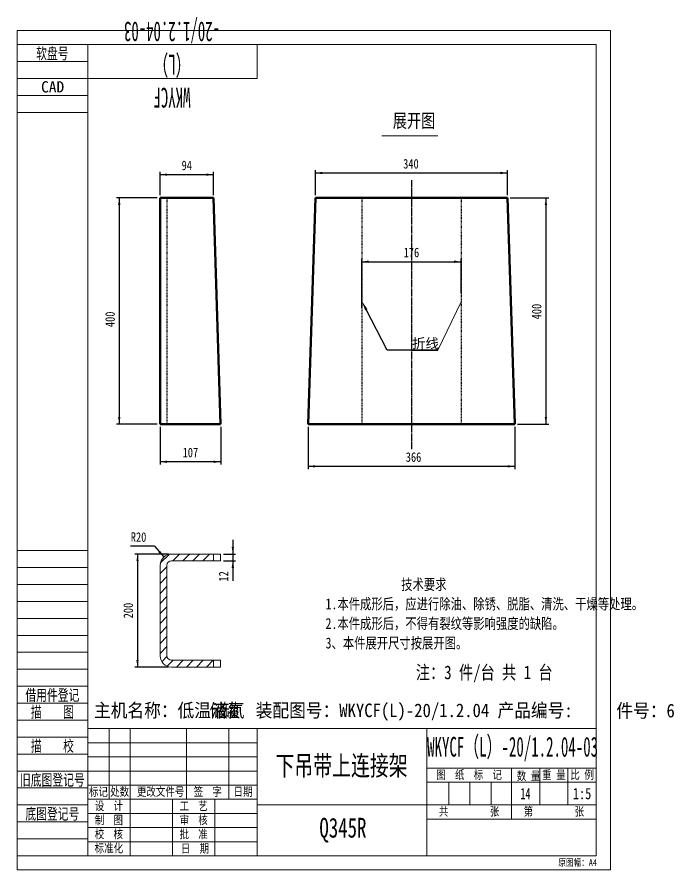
# Model space of a CAD drawing. Header units: millimetres. Extents: x 1505 to 130937, y -44938 to 37032.
# Drawn here: x 1505 to 2667, y -17293 to -15784 of the extents above; entities that cross this region are included whole.
import ezdxf

# ---------------------------------------------------------------- set-up
doc = ezdxf.new("R2010")
doc.units = ezdxf.units.MM
for name, pattern in [('AM_ISO02W050', [2, 1, -1]), ('AM_ISO08W050', [16, 13, -1, 1, -1]), ('AM_ISO08W050x2', [16, 13, -1, 1, -1])]:
    doc.linetypes.add(name, pattern=pattern)
for name, color, linetype, lineweight in [('4', 3, 'Continuous', 18), ('6', 2, 'Continuous', 18), ('AM_0', 7, 'Continuous', 50), ('AM_3', 6, 'AM_ISO02W050', 25), ('AM_5', 3, 'Continuous', 25), ('AM_6', 2, 'Continuous', 15), ('AM_7', 4, 'AM_ISO08W050', 25), ('AM_8', 1, 'Continuous', 25), ('CDRAFT0', 7, 'Continuous', 18), ('RAHM2', 1, 'Continuous', 18), ('RAHM3', 2, 'Continuous', 18), ('RAHM5', 7, 'Continuous', 18), ('TILE1', 5, 'Continuous', 18)]:
    doc.layers.add(name, color=color, linetype=linetype, lineweight=lineweight)
doc.styles.add('ACANSTS', font='')
doc.styles.add('ACGBTS_0.551538', font='', dxfattribs={"width": 0.552322})
doc.styles.add('HZ', font='', dxfattribs={"width": 0.7})
doc.styles.add('PC_TEXTSTYLE', font='', dxfattribs={"width": 0.8})
doc.styles.get("Standard").update_dxf_attribs({"font": 'txt', "width": 0.8})
doc.styles.add('UserTxtStyle2', font='', dxfattribs={"width": 0.65})
doc.styles.add('UserTxtStyle23', font='', dxfattribs={"width": 0.9})
doc.styles.add('UserTxtStyle78', font='', dxfattribs={"width": 0.548954})
doc.styles.get('ACANSTS').set_extended_font_data('宋体')
doc.styles.get('ACGBTS_0.551538').set_extended_font_data('宋体')
doc.styles.get('HZ').set_extended_font_data('宋体')
doc.styles.get('PC_TEXTSTYLE').set_extended_font_data('宋体')
doc.styles.get('UserTxtStyle2').set_extended_font_data('宋体')
doc.styles.get('UserTxtStyle23').set_extended_font_data('宋体')
doc.styles.get('UserTxtStyle78').set_extended_font_data('宋体')
doc.dimstyles.new('AM_GB$0', dxfattribs={"dimtxt": 3.371484, "dimasz": 2.5, "dimexe": 1, "dimexo": 1, "dimgap": 2.088633, "dimtad": 1, "dimdsep": 46, "dimtxsty": 'Standard', "dimblk": 'NONE', "dimcen": 0, "dimdle": 5, "dimclrd": 256, "dimclre": 256, "dimclrt": 2, "dimadec": 0, "dimazin": 2, "dimtfac": 0.707107, "dimtdec": 3, "dimtmove": 2, "dimatfit": 3, "dimfxl": 1, "dimfrac": 2, "dimtolj": 1, "dimlwd": 18, "dimarcsym": 0})
doc.dimstyles.new('AM_GB$4', dxfattribs={"dimtxt": 3.371484, "dimasz": 2.5, "dimexe": 1, "dimexo": 1, "dimgap": 2.088633, "dimtad": 1, "dimdsep": 46, "dimtxsty": 'Standard', "dimblk": 'NONE', "dimcen": 0, "dimdle": 5, "dimclrd": 256, "dimclre": 256, "dimclrt": 2, "dimadec": 0, "dimazin": 2, "dimtfac": 0.707107, "dimtdec": 3, "dimtofl": 0, "dimtmove": 2, "dimatfit": 0, "dimfxl": 1, "dimfrac": 2, "dimtolj": 1, "dimlwd": 18, "dimarcsym": 0})

# ---------------------------------------------------------------- blocks, each defined once
blk = doc.blocks.new('*X292')
at = {"layer": 'CDRAFT0'}
for p, q in [((425, 1400), (425, 1460)), ((125, 1400), (425, 1400)), ((125, 25), (0, 25))]:
    blk.add_line(p, q, dxfattribs=at)
blk.add_lwpolyline([(125, 25), (125, 1460), (1025, 1460), (1025, 25), (125, 25)], dxfattribs=at)
at = {"layer": 'RAHM2'}
for p, q in [((125, 1430), (0, 1430)), ((125, 1370), (0, 1370)), ((125, 565), (0, 565)), ((125, 505), (0, 505)), ((125, 445), (0, 445)), ((125, 385), (0, 385)), ((125, 325), (0, 325)), ((125, 265), (0, 265)), ((125, 205), (0, 205)), ((125, 145), (0, 145)), ((125, 85), (0, 85)), ((125, 55), (0, 55))]:
    blk.add_line(p, q, dxfattribs=at)
at = {"layer": 'RAHM3'}
for p, q in [((125, 1460), (0, 1460)), ((125, 1400), (0, 1400)), ((125, 1340), (0, 1340)), ((125, 535), (0, 535)), ((125, 475), (0, 475)), ((125, 415), (0, 415)), ((125, 355), (0, 355)), ((125, 295), (0, 295)), ((125, 235), (0, 235)), ((125, 175), (0, 175)), ((125, 115), (0, 115))]:
    blk.add_line(p, q, dxfattribs=at)
at = {"layer": 'TILE1'}
blk.add_line((0, 0), (0, 1485), dxfattribs=at)
blk.add_lwpolyline([(0, 1485), (1050, 1485), (1050, 0), (0, 0)], dxfattribs=at)
at = {"layer": '6', "color": 1, "insert": (957.9, 19.1), "char_height": 12.04, "width": 103.086, "attachment_point": 1, "line_spacing_factor": 1.37}
blk.add_mtext('原图幅：A4', dxfattribs=at)
at = {"layer": 'RAHM2', "char_height": 20, "attachment_point": 8}
for s, insert, width, style in [('软盘号', (62.5, 1432.2), 86.217, 'HZ'), ('CAD', (63, 1375), 61.167, 'ACANSTS'), ('借用件登记', (62.5, 297), 146.767, 'HZ'), ('描    图', (62.5, 267.3), 115.5, 'HZ'), ('描    校', (62.5, 207.2), 116.9, 'HZ'), ('旧底图登记号', (62.5, 146.9), 172.783, 'HZ'), ('底图登记号', (62.5, 86.9), 146.417, 'HZ')]:
    blk.add_mtext(s, dxfattribs=dict(at, insert=insert, width=width, style=style))
at = {"layer": 'RAHM5', "insert": (274.2, 1428.7), "char_height": 35, "width": 63.583, "attachment_point": 5, "rotation": 180, "style": 'UserTxtStyle78'}
blk.add_mtext('WKYCF（L）-20/1.2.04-03', dxfattribs=at)
blk = doc.blocks.new('*X293')
at = {"layer": 'CDRAFT0'}
for p, q in [((-900, 0), (-900, 225)), ((-900, 225), (0, 225)), ((-861.9, 100), (-861.9, 225)), ((-825, 0), (-825, 225)), ((-725, 100), (-725, 225)), ((-650, 100), (-650, 225)), ((-600, 0), (-600, 225)), ((-300, 225), (-300, 0)), ((0, 225), (0, 0)), ((-298.6, 155), (0, 155)), ((-150, 65.4), (-150, 155)), ((-100, 90), (-100, 155)), ((-50, 90.1), (-50, 155)), ((-299.8, 130), (0, 130)), ((-900, 100), (-600, 100)), ((-750, 0), (-750, 100)), ((-675, 0.1), (-675, 100)), ((-600, 90), (0, 90)), ((-300, 65), (0, 65)), ((-900, 0), (0, 0))]:
    blk.add_line(p, q, dxfattribs=at)
at = {"layer": 'RAHM2'}
for p, q in [((-900, 200), (-600, 200)), ((-900, 175), (-600, 175)), ((-900, 150), (-600, 150)), ((-900, 125), (-600, 125)), ((-261.1, 90.1), (-261.1, 130)), ((-223.6, 90.1), (-223.6, 130)), ((-186.1, 90.1), (-186.1, 130)), ((-900, 75), (-600, 75)), ((-900, 50), (-600, 50)), ((-900, 25), (-600, 25))]:
    blk.add_line(p, q, dxfattribs=at)
for s, insert, char_height, width, attachment_point, style in [('图  纸  标  记', (-225, 142.5), 15, 174.5, 5, 'PC_TEXTSTYLE'), ('数 量', (-140.6, 132.1), 15, 61.8, 7, 'PC_TEXTSTYLE'), ('重 量', (-75, 142.5), 15, 61.9, 5, 'PC_TEXTSTYLE'), ('比 例', (-25, 142.5), 15, 58.1, 5, 'PC_TEXTSTYLE'), ('标记', (-881, 112.5), 15, 48.9, 5, 'PC_TEXTSTYLE'), ('处数', (-843.5, 112.5), 15, 48.6, 5, 'PC_TEXTSTYLE'), (' 更改文件号', (-775, 112.5), 15, 139.2, 5, 'PC_TEXTSTYLE'), ('签  字', (-687.5, 112.5), 15, 74.6, 5, 'PC_TEXTSTYLE'), ('日期', (-625, 112.5), 15, 44.1, 5, 'PC_TEXTSTYLE'), ('14', (-125.3, 110), 20, 26.758, 5, 'UserTxtStyle2'), ('设  计', (-862.5, 87.5), 15, 74.3, 5, 'PC_TEXTSTYLE'), ('工  艺', (-712.5, 87.5), 15, 73.9, 5, 'PC_TEXTSTYLE'), ('共         张', (-225, 77.5), 15, 164.4, 5, 'PC_TEXTSTYLE'), ('第         张', (-75, 77.5), 15, 164.3, 5, 'PC_TEXTSTYLE'), ('制  图', (-862.5, 62.5), 15, 73.5, 5, 'PC_TEXTSTYLE'), ('审  核', (-712.5, 62.5), 15, 73.5, 5, 'PC_TEXTSTYLE'), ('校  核', (-862.5, 37.5), 15, 74.2, 5, 'PC_TEXTSTYLE'), ('批  准', (-712.5, 37.5), 15, 74.7, 5, 'PC_TEXTSTYLE'), ('标准化', (-862.5, 12.5), 15, 74.6, 5, 'PC_TEXTSTYLE'), ('日  期', (-710.1, 12.1), 15, 69.7, 5, 'PC_TEXTSTYLE')]:
    blk.add_mtext(s, dxfattribs=dict(at, insert=insert, char_height=char_height, width=width, attachment_point=attachment_point, style=style))
at = {"layer": 'RAHM2', "color": 2, "insert": (-25, 110), "char_height": 20, "width": 49.067, "attachment_point": 5, "style": 'PC_TEXTSTYLE'}
blk.add_mtext('1:5', dxfattribs=at)
at = {"layer": 'RAHM5', "char_height": 35, "attachment_point": 5}
for s, insert, width, style in [('WKYCF（L）-20/1.2.04-03', (-148, 188.7), 471.683, 'ACGBTS_0.551538'), ('下吊带上连接架', (-450.7, 157.6), 363.008, 'HZ'), ('Q345R', (-448.3, 45.3), 129.646, 'HZ')]:
    blk.add_mtext(s, dxfattribs=dict(at, insert=insert, width=width, style=style))
blk = doc.blocks.new('*X294')
at = {"layer": 'AM_5'}
for points in [[(1757.7, -16063), (1770.2, -16065), (1770.2, -16060.9)], [(1852.1, -16063), (1839.6, -16065), (1839.6, -16060.9)]]:
    blk.add_hatch(color=256, dxfattribs=at).paths.add_polyline_path(points, flags=0)
for p, q in [((1757.7, -16099.1), (1757.7, -16058)), ((1852.1, -16063), (1757.7, -16063)), ((1852.1, -16099.1), (1852.1, -16058))]:
    blk.add_line(p, q, dxfattribs=at)
at = {"layer": 'AM_5', "color": 2, "insert": (1804.9, -16046.7), "char_height": 16.86, "width": 24.75, "attachment_point": 5, "line_spacing_factor": 1.37}
blk.add_mtext('94', dxfattribs=at)
blk = doc.blocks.new('_NONE')
blk = doc.blocks.new('*X295')
at = {"layer": 'AM_5'}
for points in [[(1757.7, -16570.9), (1770.2, -16573), (1770.2, -16568.8)], [(1864.9, -16570.9), (1852.4, -16573), (1852.4, -16568.8)]]:
    blk.add_hatch(color=256, dxfattribs=at).paths.add_polyline_path(points, flags=0)
for p, q in [((1757.7, -16509.1), (1757.7, -16575.9)), ((1864.9, -16509.1), (1864.9, -16575.9)), ((1864.9, -16570.9), (1757.7, -16570.9))]:
    blk.add_line(p, q, dxfattribs=at)
at = {"layer": 'AM_5', "color": 2, "insert": (1811.3, -16554.6), "char_height": 16.86, "width": 34.5, "attachment_point": 5, "line_spacing_factor": 1.37}
blk.add_mtext('107', dxfattribs=at)
blk = doc.blocks.new('*X296')
at = {"layer": 'AM_5'}
for points in [[(1685.4, -16104.1), (1687.5, -16116.6), (1683.3, -16116.6)], [(1685.4, -16504.1), (1687.5, -16491.6), (1683.3, -16491.6)]]:
    blk.add_hatch(color=256, dxfattribs=at).paths.add_polyline_path(points, flags=0)
for p, q in [((1752.7, -16104.1), (1680.4, -16104.1)), ((1685.4, -16104.1), (1685.4, -16504.1)), ((1752.7, -16504.1), (1680.4, -16504.1))]:
    blk.add_line(p, q, dxfattribs=at)
at = {"layer": 'AM_5', "color": 2, "insert": (1669.2, -16318.9), "char_height": 16.86, "width": 37.5, "attachment_point": 5, "rotation": 90, "line_spacing_factor": 1.37}
blk.add_mtext('400', dxfattribs=at)
blk = doc.blocks.new('*X297')
at = {"layer": 'AM_5'}
for points in [[(1886.4, -16734.1), (1888.5, -16721.6), (1884.3, -16721.6)], [(1886.4, -16746.1), (1888.5, -16758.6), (1884.3, -16758.6)]]:
    blk.add_hatch(color=256, dxfattribs=at).paths.add_polyline_path(points, flags=0)
for p, q in [((1886.4, -16709.1), (1886.4, -16781.7)), ((1869.9, -16734.1), (1891.4, -16734.1)), ((1869.9, -16746.1), (1891.4, -16746.1))]:
    blk.add_line(p, q, dxfattribs=at)
at = {"layer": 'AM_5', "color": 2, "insert": (1870.1, -16773.7), "char_height": 16.86, "width": 21, "attachment_point": 5, "rotation": 90, "line_spacing_factor": 1.37}
blk.add_mtext('12', dxfattribs=at)
blk = doc.blocks.new('*X298')
at = {"layer": 'AM_5'}
blk.add_hatch(color=256, dxfattribs=at).paths.add_polyline_path([(1764.5, -16739.1), (1757.7, -16728.4), (1754.6, -16731.2)], flags=0)
for q in [(1705.4, -16720.4), (1764.5, -16739.1)]:
    blk.add_line((1747.9, -16720.4), q, dxfattribs=at)
at = {"layer": 'AM_5', "color": 2, "insert": (1719.6, -16704.2), "char_height": 16.86, "width": 39.75, "attachment_point": 5, "line_spacing_factor": 1.37}
blk.add_mtext('R20', dxfattribs=at)
blk = doc.blocks.new('*X299')
at = {"layer": 'AM_5'}
for points in [[(1717.7, -16734.1), (1719.8, -16746.6), (1715.7, -16746.6)], [(1717.7, -16934.1), (1719.8, -16921.6), (1715.7, -16921.6)]]:
    blk.add_hatch(color=256, dxfattribs=at).paths.add_polyline_path(points, flags=0)
for p, q in [((1772.7, -16734.1), (1712.7, -16734.1)), ((1717.7, -16734.1), (1717.7, -16934.1)), ((1772.7, -16934.1), (1712.7, -16934.1))]:
    blk.add_line(p, q, dxfattribs=at)
at = {"layer": 'AM_5', "color": 2, "insert": (1701.5, -16834.1), "char_height": 16.86, "width": 37.5, "attachment_point": 5, "rotation": 90, "line_spacing_factor": 1.37}
blk.add_mtext('200', dxfattribs=at)
blk = doc.blocks.new('*X309')
at = {"layer": 'AM_5'}
for points in [[(2032.5, -16060), (2045, -16057.9), (2045, -16062.1)], [(2372.5, -16060), (2360, -16057.9), (2360, -16062.1)]]:
    blk.add_hatch(color=256, dxfattribs=at).paths.add_polyline_path(points, flags=0)
for p, q in [((2032.5, -16099.1), (2032.5, -16055)), ((2032.5, -16060), (2372.5, -16060)), ((2372.5, -16099.1), (2372.5, -16055))]:
    blk.add_line(p, q, dxfattribs=at)
at = {"layer": 'AM_5', "color": 2, "insert": (2201.6, -16043.8), "char_height": 16.86, "width": 50, "attachment_point": 5, "line_spacing_factor": 1.37}
blk.add_mtext('340', dxfattribs=at)
blk = doc.blocks.new('*X310')
at = {"layer": 'AM_5'}
for points in [[(2019.5, -16578.9), (2032, -16576.9), (2032, -16581)], [(2385.4, -16578.9), (2372.9, -16576.9), (2372.9, -16581)]]:
    blk.add_hatch(color=256, dxfattribs=at).paths.add_polyline_path(points, flags=0)
for p, q in [((2019.5, -16509.1), (2019.5, -16583.9)), ((2385.4, -16509.1), (2385.4, -16583.9)), ((2019.5, -16578.9), (2385.4, -16578.9))]:
    blk.add_line(p, q, dxfattribs=at)
at = {"layer": 'AM_5', "color": 2, "insert": (2206.2, -16562.7), "char_height": 16.86, "width": 36.75, "attachment_point": 5, "line_spacing_factor": 1.37}
blk.add_mtext('366', dxfattribs=at)
blk = doc.blocks.new('*X311')
at = {"layer": 'AM_5'}
blk.add_hatch(color=3, dxfattribs=at).paths.add_polyline_path([(2124.6, -16300.8), (2114.5, -16286.3), (2114.5, -16286.3), (2120.5, -16302.9)], flags=0)
at = {"layer": 'AM_5', "color": 3}
for p, q in [((2159.7, -16373.6), (2122.5, -16301.8)), ((2249, -16373.6), (2159.7, -16373.6)), ((2204.4, -16373.6), (2249, -16373.6)), ((2204.4, -16373.6), (2227.5, -16373.6))]:
    blk.add_line(p, q, dxfattribs=at)
at = {"layer": 'AM_5', "color": 2, "insert": (2203.4, -16352.6), "char_height": 17.5, "width": 94.306, "attachment_point": 1, "style": 'ACANSTS'}
blk.add_mtext('折线', dxfattribs=at)
blk = doc.blocks.new('*X316')
at = {"layer": 'AM_5'}
for points in [[(2114.5, -16217), (2127, -16214.9), (2127, -16219.1)], [(2290.5, -16217), (2278, -16214.9), (2278, -16219.1)]]:
    blk.add_hatch(color=256, dxfattribs=at).paths.add_polyline_path(points, flags=0)
for p, q in [((2114.5, -16299.1), (2114.5, -16212)), ((2114.5, -16217), (2290.5, -16217)), ((2290.5, -16272), (2290.5, -16212))]:
    blk.add_line(p, q, dxfattribs=at)
at = {"layer": 'AM_5', "color": 2, "insert": (2202.5, -16200.7), "char_height": 16.86, "width": 33.75, "attachment_point": 5, "line_spacing_factor": 1.37}
blk.add_mtext('176', dxfattribs=at)
blk = doc.blocks.new('*X331')
at = {"layer": 'AM_8'}
for p, q in [((1758.1, -16750.4), (1774.1, -16734.5)), ((1780.1, -16746.1), (1792.1, -16734.1)), ((1797.8, -16746.1), (1809.8, -16734.1)), ((1815.5, -16746.1), (1827.5, -16734.1)), ((1833.1, -16746.1), (1845.1, -16734.1)), ((1850.8, -16746.1), (1852.1, -16744.9)), ((1757.7, -16768.5), (1769.7, -16756.5)), ((1757.7, -16786.1), (1769.7, -16774.1)), ((1757.7, -16803.8), (1769.7, -16791.8)), ((1757.7, -16821.5), (1769.7, -16809.5)), ((1757.7, -16839.2), (1769.7, -16827.2)), ((1757.7, -16856.8), (1769.7, -16844.8)), ((1757.7, -16874.5), (1769.7, -16862.5)), ((1757.7, -16892.2), (1769.7, -16880.2)), ((1757.7, -16909.9), (1769.7, -16897.9)), ((1760.8, -16924.5), (1769.9, -16915.4)), ((1770.3, -16932.6), (1780.9, -16922.1)), ((1786.6, -16934.1), (1798.6, -16922.1)), ((1804.2, -16934.1), (1816.2, -16922.1)), ((1821.9, -16934.1), (1833.9, -16922.1)), ((1839.6, -16934.1), (1851.6, -16922.1))]:
    blk.add_line(p, q, dxfattribs=at)
blk = doc.blocks.new('*X332')
at = {"layer": 'AM_5'}
for points in [[(2440.5, -16104.1), (2442.5, -16116.6), (2438.4, -16116.6)], [(2440.5, -16504.1), (2442.5, -16491.6), (2438.4, -16491.6)]]:
    blk.add_hatch(color=256, dxfattribs=at).paths.add_polyline_path(points, flags=0)
for p, q in [((2377.5, -16104.1), (2445.5, -16104.1)), ((2440.5, -16104.1), (2440.5, -16504.1)), ((2390.4, -16504.1), (2445.5, -16504.1))]:
    blk.add_line(p, q, dxfattribs=at)
at = {"layer": 'AM_5', "color": 2, "insert": (2424.2, -16305.2), "char_height": 16.86, "width": 37.5, "attachment_point": 5, "rotation": 90, "line_spacing_factor": 1.37}
blk.add_mtext('400', dxfattribs=at)

msp = doc.modelspace()

# ---------------------------------------------------------------- linework, layer by layer
at = {"layer": '4'}
msp.add_line((2249.0154, -16373.57348), (2290.46483, -16287.71397), dxfattribs=at)
at = {"layer": 'AM_0'}
for p, q in [((1757.74625, -16104.06825), (1757.74625, -16504.06825)), ((1757.74625, -16104.06825), (1852.05074, -16104.06825)), ((1757.74625, -16104.06825), (1757.74625, -16504.06825)), ((1777.74625, -16104.06825), (1852.05074, -16104.06825)), ((1852.05074, -16104.06825), (1864.85029, -16504.06825)), ((2032.46483, -16104.06825), (2019.46483, -16504.06825)), ((2372.46483, -16104.06825), (2032.46483, -16104.06825)), ((2385.43031, -16504.06825), (2372.46483, -16104.06825)), ((1757.74625, -16504.06825), (1864.85029, -16504.06825)), ((2019.46483, -16504.06825), (2385.43031, -16504.06825))]:
    msp.add_line(p, q, dxfattribs=at)
at = {"layer": 'AM_3', "linetype": 'AM_ISO02W050', "lineweight": 25}
for p, q in [((1769.74625, -16104.06825), (1769.74625, -16504.06825)), ((2114.46483, -16104.06825), (2114.46483, -16504.06825)), ((2290.46483, -16104.06825), (2290.46483, -16504.06825))]:
    msp.add_line(p, q, dxfattribs=at)
at = {"layer": 'AM_7', "linetype": 'AM_ISO08W050x2', "lineweight": 25}
msp.add_line((2202.46483, -16072.92075), (2202.46483, -16548.35593), dxfattribs=at)
at = {"layer": 'CDRAFT0'}
for p, q in [((2150.21259, -15994.11613), (2249.42369, -15994.11613)), ((1777.74625, -16734.09631), (1864.85029, -16734.09631)), ((1777.74625, -16746.09631), (1864.85029, -16746.09631)), ((1852.05074, -16734.09631), (1852.05074, -16746.09631)), ((1864.85029, -16734.09631), (1864.85029, -16746.09631)), ((1757.74625, -16754.09631), (1757.74625, -16914.09631)), ((1769.74625, -16754.09631), (1769.74625, -16914.09631)), ((1777.74625, -16922.09631), (1864.85029, -16922.09631)), ((1852.05074, -16922.09631), (1852.05074, -16934.09631)), ((1864.85029, -16922.09631), (1864.85029, -16934.09631)), ((1777.74625, -16934.09631), (1864.85029, -16934.09631))]:
    msp.add_line(p, q, dxfattribs=at)
for centre, radius, start, end in [((1777.74625, -16754.09631), 20, 90, 180), ((1777.74625, -16754.09631), 8, 90, 180), ((1777.74625, -16914.09631), 20, 180, 270), ((1777.74625, -16914.09631), 8, 180, 270)]:
    msp.add_arc(centre, radius, start, end, dxfattribs=at)

# ---------------------------------------------------------------- block references
at = {"layer": 'AM_5'}
msp.add_blockref('*X311', (0, 0), dxfattribs=at)
at = {"layer": 'AM_8'}
msp.add_blockref('*X331', (0, 0), dxfattribs=at)
at = {"layer": 'CDRAFT0', "linetype": 'Continuous', "lineweight": 18}
for name, p in [('*X292', (1504.53387, -17292.93598)), ('*X293', (2529.53387, -17267.93598))]:
    msp.add_blockref(name, p, dxfattribs=at)

# ---------------------------------------------------------------- texts
at = {"layer": 'AM_6', "linetype": 'Continuous', "lineweight": 50, "attachment_point": 1, "line_spacing_factor": 1.37}
for s, insert, char_height, width in [('展开图', (2169.52893, -15955.5339), 24.082031, 112.3333333), ('注：3 件/台 共 1 台', (2210.37019, -16931.36055), 24.0820312, 437.1245421)]:
    msp.add_mtext(s, dxfattribs=dict(at, insert=insert, char_height=char_height, width=width))
at = {"layer": 'AM_6', "linetype": 'Continuous', "lineweight": 50, "width": 1999.3846154, "attachment_point": 1, "line_spacing_factor": 1.37, "style": 'UserTxtStyle23'}
for s, insert, char_height in [('主机名称：低温液氮', (1640.78085, -16998.57586), 24.082031), ('罐  装配图号：WKYCF(L)-20/1.2.04 产品编号:   ', (1867.88662, -16998.57586), 24.0820312), (' 件号：6', (2550.4031, -16998.99253), 24.082031)]:
    msp.add_mtext(s, dxfattribs=dict(at, insert=insert, char_height=char_height))
at = {"layer": 'AM_6', "color": 2, "linetype": 'Continuous', "lineweight": 50, "insert": (1845.38662, -16998.99253), "char_height": 24.08203, "width": 1999.3846154, "attachment_point": 1, "line_spacing_factor": 1.37, "style": 'UserTxtStyle23'}
msp.add_mtext('储', dxfattribs=at)
at = {"layer": 'CDRAFT0', "color": 2, "char_height": 19.265625, "attachment_point": 1, "line_spacing_factor": 1.37}
for s, insert, width in [(' 技术要求', (2173.94124, -16778.30681), 393.5619048), ('1.本件成形后，应进行除油、除锈、脱脂、清洗、干燥等处理。', (2050.51267, -16812.64701), 864.9084249), ('2.本件成形后，不得有裂纹等影响强度的缺陷。', (2050.51267, -16847.32061), 648.0527473), ('3、本件展开尺寸按展开图。', (2050.51267, -16881.82751), 382.3765568)]:
    msp.add_mtext(s, dxfattribs=dict(at, insert=insert, width=width))

# ---------------------------------------------------------------- dimensions: what is measured, and where the dimension line sits
at = {"layer": 'AM_5'}
for base, p1, p2, picture, middle in [((1757.74625, -16062.95785), (1852.05074, -16104.06825), (1757.74625, -16104.06825), '*X294', (1804.89849, -16062.95785)), ((2290.46483, -16216.97837), (2114.46483, -16304.06825), (2290.46483, -16276.97837), '*X316', (2202.46483, -16216.97837)), ((1757.74625, -16570.86704), (1864.85029, -16504.06825), (1757.74625, -16504.06825), '*X295', (1811.29827, -16570.86704)), ((2385.43031, -16578.93851), (2019.46483, -16504.06825), (2385.43031, -16504.06825), '*X310', (2206.1939, -16578.93851))]:
    dim = msp.add_linear_dim(base=base, p1=p1, p2=p2, dimstyle='AM_GB$0', override={"dimscale": 5, "dimsah": 1, "dimtfill": 1, "dimtzin": 8}, dxfattribs=at)
    dim.commit()
    dim.dimension.update_dxf_attribs({"geometry": picture, "text_midpoint": middle, "dimtype": 160})
dim = msp.add_linear_dim(base=(2372.46483, -16060.01864), p1=(2032.46483, -16104.06825), p2=(2372.46483, -16104.06825), text='340', dimstyle='AM_GB$0', override={"dimscale": 5, "dimsah": 1, "dimtfill": 1}, dxfattribs=at)
dim.commit()
dim.dimension.update_dxf_attribs({"geometry": '*X309', "text_midpoint": (2201.56636, -16060.01864), "dimtype": 160})
for base, p1, p2, picture, middle in [((1685.4259, -16504.06825), (1757.74625, -16104.06825), (1757.74625, -16504.06825), '*X296', (1685.4259, -16318.89457)), ((2440.45239, -16504.06825), (2372.46483, -16104.06825), (2385.43031, -16504.06825), '*X332', (2440.45239, -16305.15848)), ((1886.37507, -16746.09631), (1864.85029, -16734.09631), (1864.85029, -16746.09631), '*X297', (1886.37507, -16773.59631)), ((1717.74625, -16934.09631), (1777.74625, -16734.09631), (1777.74625, -16934.09631), '*X299', (1717.74625, -16834.09631))]:
    dim = msp.add_linear_dim(base=base, p1=p1, p2=p2, angle=90, dimstyle='AM_GB$0', override={"dimscale": 5, "dimsah": 1, "dimtfill": 1, "dimtzin": 8}, dxfattribs=at)
    dim.commit()
    dim.dimension.update_dxf_attribs({"geometry": picture, "text_midpoint": middle, "dimtype": 160})
dim = msp.add_radius_dim(center=(1777.74625, -16754.09631), mpoint=(1764.47515, -16739.13376), dimstyle='AM_GB$4', override={"dimscale": 5, "dimpost": '%\\\\A3;R<>', "dimsah": 1, "dimtfill": 1, "dimtzin": 8}, dxfattribs=at)
dim.commit()
dim.dimension.update_dxf_attribs({"geometry": '*X298', "text_midpoint": (1727.38077, -16697.31156)})

doc.saveas('drawing.dxf')
